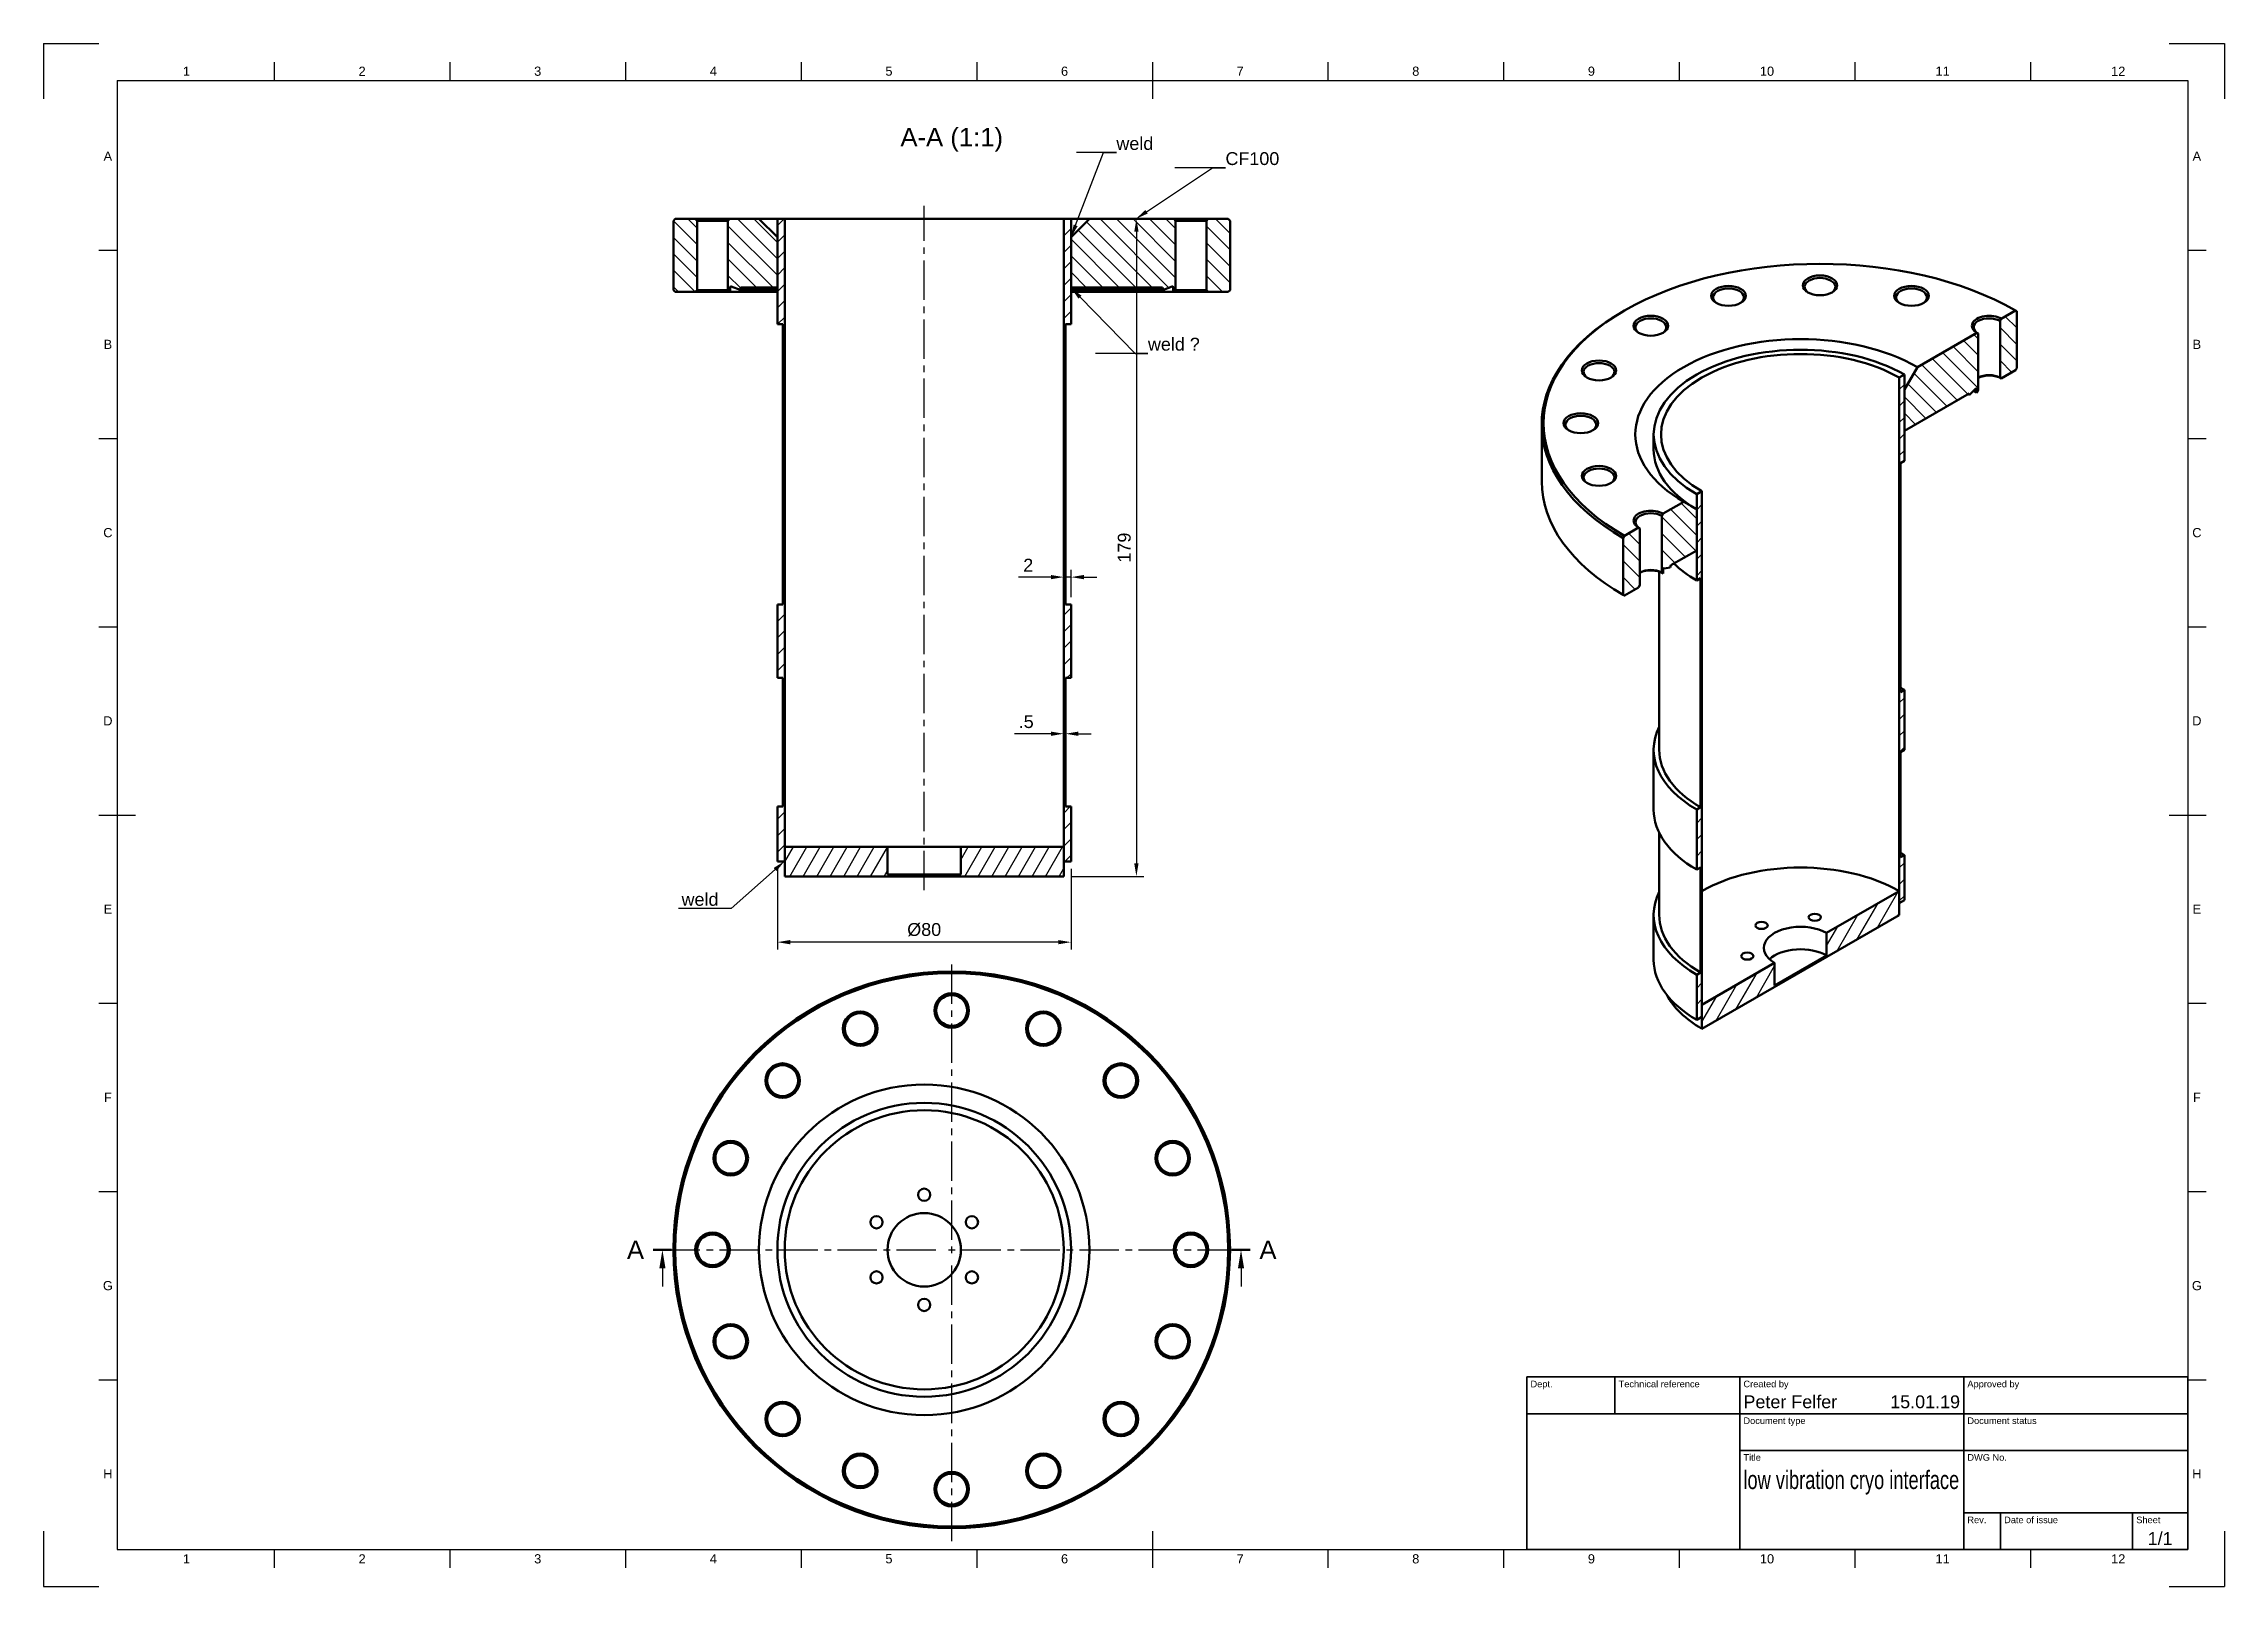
# Model space of a CAD drawing. Header units: millimetres. Extents: x 0 to 594, y 0 to 420.
import ezdxf
from ezdxf import colors
from ezdxf.entities.mleader import LeaderData, LeaderLine
from ezdxf.enums import TextEntityAlignment as Align
from ezdxf.math import Vec2, Vec3

# ---------------------------------------------------------------- set-up
doc = ezdxf.new("R2010")
doc.units = ezdxf.units.MM
doc.header["$LTSCALE"] = 0.75
doc.linetypes.add('CENTER2', pattern=[28.575, 19.05, -3.175, 3.175, -3.175])
for name, color, linetype, lineweight in [('Border', 7, 'Continuous', 25), ('FD_Dimensions', 7, 'Continuous', 25), ('Hatching', 7, 'Continuous', 25), ('Leaders', 7, 'Continuous', 25), ('Section Lines', 7, 'Continuous', 25), ('Smart Centers', 7, 'CENTER2', 25), ('TitleBlock', 7, 'Continuous', 35), ('View Labels', 7, 'Continuous', 25), ('Visible', 7, 'Continuous', 50), ('Visible Narrow', 7, 'Continuous', 25)]:
    doc.layers.add(name, color=color, linetype=linetype, lineweight=lineweight)
doc.styles.add('FusionTitle', font='')
doc.styles.get("Standard").update_dxf_attribs({"font": 'arial.ttf'})
doc.styles.get('FusionTitle').set_extended_font_data('Arial Unicode MS')
doc.dimstyles.new('Dim-ISO-25', dxfattribs={"dimtxt": 3.5, "dimasz": 3.5, "dimexe": 2, "dimexo": 2, "dimgap": 1.5, "dimtad": 1, "dimzin": 12, "dimdsep": 46, "dimtxsty": 'Standard', "dimcen": 0, "dimazin": 3, "dimtp": 0.1, "dimtm": 0.1, "dimtfac": 0.714, "dimtmove": 0, "dimatfit": 3, "dimfxl": 1, "dimtzin": 12, "dimarcsym": 0})

# ---------------------------------------------------------------- blocks, each defined once
blk = doc.blocks.new('ISO_TITLEBLOCK')
at = {"layer": 'TitleBlock'}
for p, q in [((0, 47), (-180, 47)), ((-180, 47), (-180, 0)), ((-156, 37), (-156, 47)), ((-122, 0), (-122, 47)), ((-61, 0), (-61, 47)), ((0, 0), (0, 47)), ((-180, 37), (0, 37)), ((-122, 27), (0, 27)), ((-61, 10), (0, 10)), ((-51, 0), (-51, 10)), ((-15, 0), (-15, 10)), ((-180, 0), (0, 0))]:
    blk.add_line(p, q, dxfattribs=at)
at = {"layer": 'TitleBlock', "style": 'FusionTitle'}
for s, p in [('Dept.', (-179, 46)), ('Technical reference', (-155, 46)), ('Created by', (-121, 46)), ('Approved by', (-60, 46)), ('Document type', (-121, 36)), ('Document status', (-60, 36)), ('Title', (-121, 26)), ('DWG No.', (-60, 26)), ('Rev.', (-60, 9)), ('Date of issue', (-50, 9)), ('Sheet', (-14, 9))]:
    blk.add_text(s, height=1.8, dxfattribs=at).set_placement(p, align=Align.TOP_LEFT)
for tag, p, height in [('DEPT', (-179, 38.5), 3.5), ('TECHNICAL_REFERENCE', (-155, 38.5), 3.5), ('CREATED_BY', (-121, 38.5), 3.5), ('APPROVED_BY', (-60, 38.5), 3.5), ('DOCUMENT_TYPE', (-121, 28.5), 3.5), ('DOCUMENT_STATUS', (-60, 28.5), 3.5), ('TITLE_1', (-121, 16.5), 5), ('TITLE_2', (-121, 9), 5), ('TITLE_3', (-121, 1.5), 5), ('DATE_OF_ISSUE', (-50, 1.5), 3.5)]:
    blk.add_attdef(tag, p, '', height=height, dxfattribs=at)
for tag, p in [('CREATED_DATE', (-62, 38.5)), ('APPROVED_DATE', (-1, 38.5))]:
    blk.add_attdef(tag, text='', height=3.5, dxfattribs=at).set_placement(p, align=Align.RIGHT)
for tag, height, p in [('DRAWING_NUMBER', 5, (-30.5, 16.6)), ('REV', 3.5, (-56, 3.1)), ('SHEET', 3.5, (-7.5, 3.1))]:
    blk.add_attdef(tag, text='', height=height, dxfattribs=at).set_placement(p, align=Align.MIDDLE)
blk = doc.blocks.new('*U5')
at = {"layer": 'Smart Centers', "color": 0, "ltscale": 0.75, "transparency": 16777216}
for p, q in [((0, 2.678906), (0, 79.3)), ((-79.3, 0), (-2.678906, 0)), ((2.678906, 0), (79.3, 0)), ((0, -79.3), (0, -2.678906))]:
    blk.add_line(p, q, dxfattribs=at)
at = {"layer": 'Smart Centers', "color": 0, "linetype": 'Continuous', "ltscale": 0.75, "transparency": 16777216}
for p, q in [((-0.892969, 0), (0.892969, 0)), ((0, -0.892969), (0, 0.892969))]:
    blk.add_line(p, q, dxfattribs=at)
blk = doc.blocks.new('ISO_A2_SHEET')
at = {"layer": 'Border'}
for p, q in [((0, 420), (15, 420)), ((0, 420), (0, 405)), ((579, 420), (594, 420)), ((594, 420), (594, 405)), ((20, 410), (584, 410)), ((20, 410), (20, 10)), ((62.8335, 415), (62.8335, 410)), ((110.6668, 415), (110.6668, 410)), ((158.5001, 415), (158.5001, 410)), ((206.3334, 415), (206.3334, 410)), ((254.1667, 415), (254.1667, 410)), ((302, 415), (302, 405)), ((349.8333, 415), (349.8333, 410)), ((397.6666, 415), (397.6666, 410)), ((445.4999, 415), (445.4999, 410)), ((493.3332, 415), (493.3332, 410)), ((541.1665, 415), (541.1665, 410)), ((584, 410), (584, 10)), ((15, 363.75), (20, 363.75)), ((584, 363.75), (589, 363.75)), ((15, 312.5), (20, 312.5)), ((584, 312.5), (589, 312.5)), ((15, 261.25), (20, 261.25)), ((584, 261.25), (589, 261.25)), ((15, 210), (25, 210)), ((579, 210), (589, 210)), ((15, 158.75), (20, 158.75)), ((584, 158.75), (589, 158.75)), ((15, 107.5), (20, 107.5)), ((584, 107.5), (589, 107.5)), ((15, 56.25), (20, 56.25)), ((584, 56.25), (589, 56.25)), ((0, 15), (0, 0)), ((302, 15), (302, 5)), ((594, 15), (594, 0)), ((20, 10), (584, 10)), ((62.8335, 10), (62.8335, 5)), ((110.6668, 10), (110.6668, 5)), ((158.5001, 10), (158.5001, 5)), ((206.3334, 10), (206.3334, 5)), ((254.1667, 10), (254.1667, 5)), ((349.8333, 10), (349.8333, 5)), ((397.6666, 10), (397.6666, 5)), ((445.4999, 10), (445.4999, 5)), ((493.3332, 10), (493.3332, 5)), ((541.1665, 10), (541.1665, 5)), ((0, 0), (15, 0)), ((579, 0), (594, 0))]:
    blk.add_line(p, q, dxfattribs=at)
at = {"layer": 'Border', "style": 'FusionTitle'}
for s, p in [('1', (38.91685, 412.5)), ('2', (86.75015, 412.5)), ('3', (134.58345, 412.5)), ('4', (182.41675, 412.5)), ('5', (230.25005, 412.5)), ('6', (278.08335, 412.5)), ('7', (325.91665, 412.5)), ('8', (373.74995, 412.5)), ('9', (421.58325, 412.5)), ('10', (469.41655, 412.5)), ('11', (517.24985, 412.5)), ('12', (565.08315, 412.5)), ('A', (17.5, 389.375)), ('A', (586.5, 389.375)), ('B', (17.5, 338.125)), ('B', (586.5, 338.125)), ('C', (17.5, 286.875)), ('C', (586.5, 286.875)), ('D', (17.5, 235.625)), ('D', (586.5, 235.625)), ('E', (17.5, 184.375)), ('E', (586.5, 184.375)), ('F', (17.5, 133.125)), ('F', (586.5, 133.125)), ('G', (17.5, 81.875)), ('G', (586.5, 81.875)), ('H', (17.5, 30.625)), ('H', (586.5, 30.625)), ('1', (38.91685, 7.5)), ('2', (86.75015, 7.5)), ('3', (134.58345, 7.5)), ('4', (182.41675, 7.5)), ('5', (230.25005, 7.5)), ('6', (278.08335, 7.5)), ('7', (325.91665, 7.5)), ('8', (373.74995, 7.5)), ('9', (421.58325, 7.5)), ('10', (469.41655, 7.5)), ('11', (517.24985, 7.5)), ('12', (565.08315, 7.5))]:
    blk.add_text(s, height=2.5, dxfattribs=at).set_placement(p, align=Align.MIDDLE)
blk = doc.blocks.new('*D13')
at = {"layer": 'Defpoints', "color": 0, "transparency": 16777216}
for p in [(199.855219, 197.299453), (279.855219, 197.299453), (199.855219, 175.378908)]:
    blk.add_point(p, dxfattribs=at)
at = {"layer": 'FD_Dimensions', "lineweight": -2, "transparency": 16777216}
for p, q in [((199.855219, 195.299453), (199.855219, 173.378908)), ((279.855219, 195.299453), (279.855219, 173.378908)), ((276.355219, 175.378908), (203.355219, 175.378908))]:
    blk.add_line(p, q, dxfattribs=at)
at = {"layer": 'FD_Dimensions', "transparency": 16777216}
for points in [[(203.355219, 175.962241), (203.355219, 174.795574), (199.855219, 175.378908)], [(276.355219, 175.962241), (276.355219, 174.795574), (279.855219, 175.378908)]]:
    blk.add_solid(points, dxfattribs=at)
at = {"layer": 'FD_Dimensions', "color": 0, "transparency": 16777216, "insert": (239.855219, 178.763799), "char_height": 3.5, "attachment_point": 5}
blk.add_mtext('%%C80', dxfattribs=at)
blk = doc.blocks.new('*D14')
at = {"layer": 'Defpoints', "color": 0, "transparency": 16777216}
for p in [(278.355219, 247.299453), (277.855219, 232.122213), (277.855219, 197.299453)]:
    blk.add_point(p, dxfattribs=at)
at = {"layer": 'FD_Dimensions', "color": 0, "lineweight": -2, "transparency": 16777216}
for p, q in [((278.355219, 245.299453), (278.355219, 230.122213)), ((274.355219, 232.122213), (264.417293, 232.122213)), ((277.855219, 199.299453), (277.855219, 234.122213)), ((278.355219, 232.122213), (277.855219, 232.122213)), ((281.855219, 232.122213), (285.355219, 232.122213))]:
    blk.add_line(p, q, dxfattribs=at)
at = {"layer": 'FD_Dimensions', "color": 0, "transparency": 16777216}
for points in [[(274.355219, 232.705546), (274.355219, 231.53888), (277.855219, 232.122213)], [(281.855219, 232.705546), (281.855219, 231.53888), (278.355219, 232.122213)]]:
    blk.add_solid(points, dxfattribs=at)
at = {"layer": 'FD_Dimensions', "color": 0, "transparency": 16777216, "insert": (267.636256, 235.402056), "char_height": 3.5, "attachment_point": 5}
blk.add_mtext('.5', dxfattribs=at)
blk = doc.blocks.new('*U9')
at = {"layer": 'Smart Centers', "color": 0, "ltscale": 0.75, "transparency": 16777216}
blk.add_line((0, -95.302619), (0, 91), dxfattribs=at)
blk = doc.blocks.new('*D15')
at = {"layer": 'Defpoints', "color": 0, "transparency": 16777216}
for p in [(277.855219, 274.758999), (277.855219, 274.287785), (279.855219, 267.299453)]:
    blk.add_point(p, dxfattribs=at)
at = {"layer": 'FD_Dimensions', "lineweight": -2, "transparency": 16777216}
for p, q in [((274.355219, 274.758999), (265.537006, 274.758999)), ((277.855219, 276.287785), (277.855219, 276.758999)), ((279.855219, 274.758999), (277.855219, 274.758999)), ((279.855219, 269.299453), (279.855219, 276.758999)), ((283.355219, 274.758999), (286.855219, 274.758999))]:
    blk.add_line(p, q, dxfattribs=at)
at = {"layer": 'FD_Dimensions', "transparency": 16777216}
for points in [[(274.355219, 275.342333), (274.355219, 274.175666), (277.855219, 274.758999)], [(283.355219, 275.342333), (283.355219, 274.175666), (279.855219, 274.758999)]]:
    blk.add_solid(points, dxfattribs=at)
at = {"layer": 'FD_Dimensions', "color": 0, "transparency": 16777216, "insert": (268.196112, 278.016162), "char_height": 3.5, "attachment_point": 5}
blk.add_mtext('2', dxfattribs=at)
blk = doc.blocks.new('*D16')
at = {"layer": 'Defpoints', "color": 0, "transparency": 16777216}
for p in [(322.655219, 372.299453), (277.855219, 193.299453), (297.654209, 193.299453)]:
    blk.add_point(p, dxfattribs=at)
at = {"layer": 'FD_Dimensions', "lineweight": -2, "transparency": 16777216}
for p, q in [((320.655219, 372.299453), (295.654209, 372.299453)), ((297.654209, 368.799453), (297.654209, 196.799453)), ((279.855219, 193.299453), (299.654209, 193.299453))]:
    blk.add_line(p, q, dxfattribs=at)
at = {"layer": 'FD_Dimensions', "transparency": 16777216}
for points in [[(297.070875, 368.799453), (298.237542, 368.799453), (297.654209, 372.299453)], [(297.070875, 196.799453), (298.237542, 196.799453), (297.654209, 193.299453)]]:
    blk.add_solid(points, dxfattribs=at)
at = {"layer": 'FD_Dimensions', "color": 0, "transparency": 16777216, "insert": (294.367203, 282.799453), "char_height": 3.5, "attachment_point": 5, "rotation": 90}
blk.add_mtext('179', dxfattribs=at)

msp = doc.modelspace()

# ---------------------------------------------------------------- hatches: boundary and pattern name
at = {"layer": 'Hatching'}
h = msp.add_hatch(dxfattribs=at)
h.set_pattern_fill('ANSI31', color=256, angle=270, style=0)
edge = h.paths.add_edge_path(flags=0)
edge.add_line((307.805, 352.399), (308.305, 352.899))
edge.add_line((308.305, 352.899), (308.305, 371.799))
edge.add_line((308.305, 371.799), (307.805, 372.299))
edge.add_line((307.805, 372.299), (284.855, 372.299))
edge.add_line((284.855, 372.299), (279.855, 367.299))
edge.add_line((279.855, 367.299), (279.855, 353.599))
edge.add_line((279.855, 353.599), (304.787, 353.599))
edge.add_line((304.787, 353.599), (305.005, 352.999))
edge.add_line((305.005, 352.999), (307.437, 353.884))
edge.add_ellipse((307.505, 353.697), major_axis=(-0.068, 0.188), ratio=1, start_angle=-110, end_angle=0, ccw=False)
edge.add_line((307.705, 353.697), (307.705, 352.399))
edge.add_line((307.705, 352.399), (307.805, 352.399))
edge = h.paths.add_edge_path(flags=0)
edge.add_line((186.405, 352.899), (186.905, 352.399))
edge.add_line((186.905, 352.399), (187.005, 352.399))
edge.add_line((187.005, 352.399), (187.005, 353.697))
edge.add_ellipse((187.205, 353.697), major_axis=(-0.2, 0), ratio=1, start_angle=-110, end_angle=0, ccw=False)
edge.add_line((187.274, 353.884), (189.705, 352.999))
edge.add_line((189.705, 352.999), (189.924, 353.599))
edge.add_line((189.924, 353.599), (199.855, 353.599))
edge.add_line((199.855, 353.599), (199.855, 367.299))
edge.add_line((199.855, 367.299), (194.855, 372.299))
edge.add_line((194.855, 372.299), (186.905, 372.299))
edge.add_line((186.905, 372.299), (186.405, 371.799))
edge.add_line((186.405, 371.799), (186.405, 352.899))
h.paths.add_polyline_path([(177.505, 352.399), (178.005, 352.899), (178.005, 371.799), (177.505, 372.299), (172.055, 372.299), (171.555, 371.799), (171.555, 352.899), (172.055, 352.399)], flags=0)
h.paths.add_polyline_path([(322.655, 352.399), (323.155, 352.899), (323.155, 371.799), (322.655, 372.299), (317.205, 372.299), (316.705, 371.799), (316.705, 352.899), (317.205, 352.399)], flags=0)
h = msp.add_hatch(dxfattribs=at)
h.set_pattern_fill('ANSI31', color=256, angle=360, style=0)
h.paths.add_polyline_path([(279.855, 197.299), (279.855, 212.299), (278.355, 212.299), (278.355, 247.299), (279.855, 247.299), (279.855, 267.299), (278.355, 267.299), (278.355, 343.599), (279.855, 343.599), (279.855, 353.599), (279.855, 367.299), (279.855, 372.299), (277.855, 372.299), (277.855, 201.299), (277.855, 197.299)], flags=0)
h.paths.add_polyline_path([(199.855, 212.299), (199.855, 197.299), (201.855, 197.299), (201.855, 201.299), (201.855, 372.299), (199.855, 372.299), (199.855, 367.299), (199.855, 353.599), (199.855, 343.599), (201.355, 343.599), (201.355, 267.299), (199.855, 267.299), (199.855, 247.299), (201.355, 247.299), (201.355, 212.299)], flags=0)
h = msp.add_hatch(dxfattribs=at)
h.set_pattern_fill('ANSI31', color=256, angle=270, style=0)
edge = h.paths.add_edge_path(flags=0)
edge.add_line((526.594, 325.017), (526.947, 325.629))
edge.add_line((526.947, 325.629), (526.947, 341.081))
edge.add_line((526.947, 341.081), (526.594, 341.286))
edge.add_line((526.594, 341.286), (510.366, 331.941))
edge.add_line((510.366, 331.941), (506.83, 325.817))
edge.add_line((506.83, 325.817), (506.83, 314.616))
edge.add_line((506.83, 314.616), (524.459, 324.769))
edge.add_line((524.459, 324.769), (524.614, 324.367))
edge.add_line((524.614, 324.367), (526.333, 326.081))
edge.add_ellipse((526.382, 325.955), major_axis=(0.1, 0.173), ratio=0.5780931, start_angle=0, end_angle=50.968086, ccw=False)
edge.add_ellipse((526.382, 325.955), major_axis=(0.1, 0.173), ratio=0.5780931, start_angle=329.871985, end_angle=360, ccw=False)
edge.add_line((526.523, 326.036), (526.523, 324.976))
edge.add_line((526.523, 324.976), (526.594, 325.017))
edge = h.paths.add_edge_path(flags=0)
edge.add_line((440.751, 275.992), (441.104, 275.787))
edge.add_line((441.104, 275.787), (441.175, 275.827))
edge.add_line((441.175, 275.827), (441.175, 276.888))
edge.add_ellipse((441.317, 276.969), major_axis=(0.1, 0.173), ratio=0.5780931, start_angle=15.013916, end_angle=149.871985, ccw=False)
edge.add_line((441.365, 277.151), (443.084, 277.417))
edge.add_line((443.084, 277.417), (443.239, 277.997))
edge.add_line((443.239, 277.997), (450.261, 282.041))
edge.add_line((450.261, 282.041), (450.261, 293.241))
edge.add_line((450.261, 293.241), (446.726, 295.293))
edge.add_line((446.726, 295.293), (441.104, 292.056))
edge.add_line((441.104, 292.056), (440.751, 291.443))
edge.add_line((440.751, 291.443), (440.751, 275.992))
h.paths.add_polyline_path([(434.458, 271.959), (434.811, 272.571), (434.811, 288.023), (434.458, 288.228), (430.604, 286.009), (430.25, 285.397), (430.25, 269.945), (430.604, 269.74)], flags=0)
h.paths.add_polyline_path([(537.094, 331.063), (537.448, 331.676), (537.448, 347.127), (537.094, 347.333), (533.24, 345.113), (532.887, 344.501), (532.887, 329.049), (533.24, 328.844)], flags=0)
h = msp.add_hatch(dxfattribs=at)
h.set_pattern_fill('ANSI31', color=256, angle=360, style=0)
h.paths.add_polyline_path([(506.83, 186.834), (506.83, 199.097), (505.769, 198.486), (505.769, 227.1), (506.83, 227.711), (506.83, 244.062), (505.769, 243.451), (505.769, 305.83), (506.83, 306.441), (506.83, 314.616), (506.83, 325.817), (506.83, 329.905), (505.416, 329.09), (505.416, 189.29), (505.416, 187.609), (505.416, 186.019)], flags=0)
h.paths.add_polyline_path([(450.261, 166.521), (450.261, 154.258), (451.676, 155.073), (451.676, 158.343), (451.676, 298.143), (450.261, 297.329), (450.261, 293.241), (450.261, 282.041), (450.261, 273.865), (451.322, 274.476), (451.322, 212.097), (450.261, 211.487), (450.261, 195.136), (451.322, 195.746), (451.322, 167.132)], flags=0)
h = msp.add_hatch(dxfattribs=at)
h.set_pattern_fill('ANSI31', color=256, angle=375, style=0)
h.paths.add_polyline_path([(201.855, 193.299), (277.855, 193.299), (277.855, 197.299), (277.855, 201.299), (249.855, 201.299), (249.855, 193.799), (229.855, 193.799), (229.855, 201.299), (201.855, 201.299), (201.855, 197.299)], flags=0)
h = msp.add_hatch(dxfattribs=at)
h.set_pattern_fill('ANSI31', color=256, angle=375, style=0)
h.paths.add_polyline_path([(451.676, 151.802), (505.416, 182.749), (505.416, 186.019), (505.416, 187.609), (505.416, 189.29), (485.617, 177.888), (485.617, 171.757), (471.475, 163.613), (471.475, 169.744), (451.676, 158.343), (451.676, 155.073)], flags=0)

# ---------------------------------------------------------------- linework, layer by layer
at = {"layer": 'Section Lines', "lineweight": 50}
for p, q in [((166.055, 91.626), (171.055, 91.626)), ((328.655, 91.626), (323.655, 91.626))]:
    msp.add_line(p, q, dxfattribs=at)
at = {"layer": 'Section Lines'}
for p, q in [((168.555, 86.626), (168.555, 81.626)), ((326.155, 86.626), (326.155, 81.626))]:
    msp.add_line(p, q, dxfattribs=at)
for points in [[(167.722, 86.626), (168.555, 91.626), (169.389, 86.626)], [(325.322, 86.626), (326.155, 91.626), (326.989, 86.626)]]:
    msp.add_solid(points, dxfattribs=at)
at = {"layer": 'Visible', "extrusion": (0, 0, -1)}
for p, q in [((172.055, 372.299), (171.555, 371.799)), ((171.555, 371.799), (171.555, 352.899)), ((177.505, 372.299), (172.055, 372.299)), ((177.505, 372.299), (186.905, 372.299)), ((178.005, 371.799), (177.505, 372.299)), ((186.405, 371.799), (178.005, 371.799)), ((178.005, 352.899), (178.005, 371.799)), ((186.905, 372.299), (186.405, 371.799)), ((186.405, 371.799), (186.405, 352.899)), ((194.855, 372.299), (186.905, 372.299)), ((199.855, 367.299), (194.855, 372.299)), ((199.855, 372.299), (194.855, 372.299)), ((199.855, 372.299), (199.855, 343.599)), ((201.855, 372.299), (199.855, 372.299)), ((201.855, 372.299), (277.855, 372.299)), ((201.855, 197.299), (201.855, 372.299)), ((277.855, 372.299), (277.855, 197.299)), ((279.855, 372.299), (277.855, 372.299)), ((279.855, 343.599), (279.855, 372.299)), ((284.855, 372.299), (279.855, 367.299)), ((284.855, 372.299), (279.855, 372.299)), ((307.805, 372.299), (284.855, 372.299)), ((307.805, 372.299), (317.205, 372.299)), ((308.305, 371.799), (307.805, 372.299)), ((316.705, 371.799), (308.305, 371.799)), ((308.305, 352.899), (308.305, 371.799)), ((317.205, 372.299), (316.705, 371.799)), ((316.705, 371.799), (316.705, 352.899)), ((322.655, 372.299), (317.205, 372.299)), ((323.155, 371.799), (322.655, 372.299)), ((323.155, 352.899), (323.155, 371.799)), ((199.855, 353.599), (199.855, 367.299)), ((279.855, 367.299), (279.855, 353.599)), ((171.555, 352.899), (172.055, 352.399)), ((172.055, 352.399), (177.505, 352.399)), ((177.505, 352.399), (178.005, 352.899)), ((186.905, 352.399), (177.505, 352.399)), ((178.005, 352.899), (186.405, 352.899)), ((186.405, 352.899), (186.905, 352.399)), ((186.905, 352.399), (187.005, 352.399)), ((187.005, 352.399), (187.005, 353.697)), ((187.005, 352.399), (199.855, 352.399)), ((187.274, 353.884), (189.705, 352.999)), ((189.705, 352.999), (189.924, 353.599)), ((189.705, 352.999), (199.855, 352.999)), ((189.924, 353.599), (199.855, 353.599)), ((279.855, 353.599), (304.787, 353.599)), ((279.855, 352.999), (305.005, 352.999)), ((279.855, 352.399), (307.705, 352.399)), ((304.787, 353.599), (305.005, 352.999)), ((305.005, 352.999), (307.437, 353.884)), ((307.705, 353.697), (307.705, 352.399)), ((307.705, 352.399), (307.805, 352.399)), ((307.805, 352.399), (308.305, 352.899)), ((317.205, 352.399), (307.805, 352.399)), ((308.305, 352.899), (316.705, 352.899)), ((316.705, 352.899), (317.205, 352.399)), ((317.205, 352.399), (322.655, 352.399)), ((322.655, 352.399), (323.155, 352.899)), ((199.855, 343.599), (201.355, 343.599)), ((201.355, 343.599), (201.355, 267.299)), ((278.355, 343.599), (279.855, 343.599)), ((278.355, 267.299), (278.355, 343.599)), ((199.855, 267.299), (199.855, 247.299)), ((201.355, 267.299), (199.855, 267.299)), ((279.855, 267.299), (278.355, 267.299)), ((279.855, 247.299), (279.855, 267.299)), ((199.855, 247.299), (201.355, 247.299)), ((201.355, 247.299), (201.355, 212.299)), ((278.355, 247.299), (279.855, 247.299)), ((278.355, 212.299), (278.355, 247.299)), ((201.355, 212.299), (199.855, 212.299)), ((199.855, 212.299), (199.855, 197.299)), ((279.855, 212.299), (278.355, 212.299)), ((279.855, 197.299), (279.855, 212.299)), ((199.855, 197.299), (201.855, 197.299)), ((201.855, 201.299), (201.855, 193.299)), ((229.855, 201.299), (201.855, 201.299)), ((229.855, 193.799), (229.855, 201.299)), ((229.855, 201.299), (249.855, 201.299)), ((249.855, 201.299), (249.855, 193.799)), ((277.855, 201.299), (249.855, 201.299)), ((277.855, 193.299), (277.855, 201.299)), ((277.855, 197.299), (279.855, 197.299)), ((201.855, 193.299), (277.855, 193.299)), ((249.855, 193.799), (229.855, 193.799))]:
    msp.add_line(p, q, dxfattribs=at)
at = {"layer": 'Visible', "extrusion": (-0.707107, 0.407196, -0.578093)}
for p, q in [((430.399, 347.214), (430.044, 347.008)), ((533.24, 345.113), (532.887, 344.501)), ((537.094, 347.333), (533.24, 345.113)), ((537.448, 347.127), (537.094, 347.333)), ((537.448, 331.676), (537.448, 347.127)), ((526.594, 341.286), (510.366, 331.941)), ((526.947, 341.081), (526.594, 341.286)), ((526.947, 325.629), (526.947, 341.081)), ((532.887, 344.501), (532.887, 329.049)), ((506.83, 329.905), (505.416, 329.09)), ((505.416, 329.09), (505.416, 186.019)), ((510.366, 331.941), (506.83, 325.817)), ((506.83, 306.441), (506.83, 329.905)), ((532.887, 329.049), (533.24, 328.844)), ((533.24, 328.844), (537.094, 331.063)), ((537.094, 331.063), (537.448, 331.676)), ((506.83, 325.817), (506.83, 314.616)), ((506.83, 314.616), (524.459, 324.769)), ((524.459, 324.769), (524.614, 324.367)), ((524.614, 324.367), (526.333, 326.081)), ((526.523, 326.036), (526.523, 324.976)), ((526.523, 324.976), (526.594, 325.017)), ((526.594, 325.017), (526.947, 325.629)), ((408.049, 316.262), (408.049, 300.81)), ((438.546, 313.617), (438.546, 309.529)), ((505.769, 305.83), (506.83, 306.441)), ((505.769, 243.451), (505.769, 305.83)), ((451.676, 298.143), (450.261, 297.329)), ((450.261, 297.329), (450.261, 273.865)), ((451.676, 155.073), (451.676, 298.143)), ((441.104, 292.056), (440.751, 291.443)), ((440.751, 291.443), (440.751, 275.992)), ((446.726, 295.293), (441.104, 292.056)), ((450.261, 293.241), (446.726, 295.293)), ((450.261, 282.041), (450.261, 293.241)), ((430.604, 286.009), (430.25, 285.397)), ((430.25, 285.397), (430.25, 269.945)), ((434.458, 288.228), (430.604, 286.009)), ((434.811, 288.023), (434.458, 288.228)), ((434.811, 272.571), (434.811, 288.023)), ((443.239, 277.997), (450.261, 282.041)), ((440.046, 276.244), (440.046, 227.774)), ((440.751, 275.992), (441.104, 275.787)), ((441.104, 275.787), (441.175, 275.827)), ((441.175, 275.827), (441.175, 276.888)), ((441.365, 277.151), (443.084, 277.417)), ((443.084, 277.417), (443.239, 277.997)), ((450.261, 273.865), (451.322, 274.476)), ((451.322, 274.476), (451.322, 212.097)), ((430.399, 269.858), (430.044, 270.064)), ((430.25, 269.945), (430.604, 269.74)), ((430.604, 269.74), (434.458, 271.959)), ((434.458, 271.959), (434.811, 272.571)), ((506.83, 244.062), (505.769, 243.451)), ((506.83, 227.711), (506.83, 244.062)), ((438.546, 227.774), (438.546, 211.423)), ((505.769, 227.1), (506.83, 227.711)), ((505.769, 198.486), (505.769, 227.1)), ((451.322, 212.097), (450.261, 211.487)), ((450.261, 211.487), (450.261, 195.136)), ((440.046, 205.175), (440.046, 182.809)), ((506.83, 199.097), (505.769, 198.486)), ((506.83, 186.834), (506.83, 199.097)), ((450.261, 195.136), (451.322, 195.746)), ((451.322, 195.746), (451.322, 167.132)), ((505.416, 189.29), (485.617, 177.888)), ((505.416, 182.749), (505.416, 189.29)), ((505.416, 186.019), (506.83, 186.834)), ((438.546, 182.809), (438.546, 170.546)), ((451.676, 151.802), (505.416, 182.749)), ((485.617, 177.888), (485.617, 171.757)), ((451.322, 167.132), (450.261, 166.521)), ((450.261, 166.521), (450.261, 154.258)), ((471.475, 169.744), (451.676, 158.343)), ((485.617, 171.757), (471.475, 163.613)), ((471.475, 163.613), (471.475, 169.744)), ((450.261, 154.258), (451.676, 155.073)), ((451.676, 158.343), (451.676, 151.802))]:
    msp.add_line(p, q, dxfattribs=at)
at = {"layer": 'Visible', "extrusion": (-4e-16, 0, -1)}
for centre, radius in [((-247.355, 91.626), 75.8), ((-247.355, 156.776), 4.7), ((-222.423, 151.817), 4.7), ((-272.287, 151.817), 4.7), ((-201.287, 137.694), 4.7), ((-293.423, 137.694), 4.7), ((-239.855, 91.626), 38), ((-187.164, 116.558), 4.7), ((-307.546, 116.558), 4.7), ((-239.855, 106.626), 1.666), ((-239.855, 91.626), 10), ((-182.205, 91.626), 4.7), ((-226.865, 99.126), 1.666), ((-252.846, 99.126), 1.666), ((-312.505, 91.626), 4.7), ((-226.865, 84.126), 1.666), ((-252.846, 84.126), 1.666), ((-239.855, 76.626), 1.666), ((-187.164, 66.694), 4.7), ((-307.546, 66.694), 4.7), ((-201.287, 45.558), 4.7), ((-293.423, 45.558), 4.7), ((-222.423, 31.435), 4.7), ((-272.287, 31.435), 4.7), ((-247.355, 26.476), 4.7)]:
    msp.add_circle(centre, radius, dxfattribs=at)
at = {"layer": 'Visible'}
for centre, radius in [((247.355, 91.626), 75.3), ((247.355, 156.776), 4.2), ((222.423, 151.817), 4.2), ((272.287, 151.817), 4.2), ((239.855, 91.626), 45), ((201.287, 137.694), 4.2), ((293.423, 137.694), 4.2), ((239.855, 91.626), 40), ((187.164, 116.558), 4.2), ((307.546, 116.558), 4.2), ((182.205, 91.626), 4.2), ((312.505, 91.626), 4.2), ((187.164, 66.694), 4.2), ((307.546, 66.694), 4.2), ((201.287, 45.558), 4.2), ((293.423, 45.558), 4.2), ((222.423, 31.435), 4.2), ((247.355, 26.476), 4.2), ((272.287, 31.435), 4.2)]:
    msp.add_circle(centre, radius, dxfattribs=at)
at = {"layer": 'Visible', "extrusion": (0, 0, -1)}
for centre, start, end in [((-187.205, 353.697), 0, 110), ((-307.505, 353.697), 70, 180)]:
    msp.add_arc(centre, 0.2, start, end, dxfattribs=at)
at = {"layer": 'Visible'}
for centre, major_axis, start_param, end_param in [((483.849, 316.671), (75.3, 0), 0.7853982, 3.9269908), ((483.849, 353.779), (4.2, 0), -0.723216, 3.8648086), ((458.917, 350.924), (4.2, 0), -0.723216, 3.8648086), ((508.781, 350.924), (4.2, 0), -0.723216, 3.8648086), ((437.781, 342.791), (-4.2, 0), 2.4183767, 7.0064013), ((529.917, 342.791), (-4.2, 0), 3.9269908, 7.0608636), ((478.546, 313.617), (45, 0), 0.7853982, 3.9269908), ((478.546, 313.617), (40, 0), 0.7853982, 3.9269908), ((423.658, 330.619), (4.2, 0), -0.723216, 3.8648086), ((529.917, 326.93), (4.7, 0), 0.7853982, 2.2547762), ((418.699, 316.262), (-4.2, 0), 2.4183767, 7.0064013), ((423.658, 301.905), (-4.2, 0), 2.4183767, 7.0064013), ((483.849, 300.81), (75.8, 0), 3.1415927, 3.9269908), ((437.781, 289.733), (4.2, 0), 0.7853982, 3.9192709), ((437.781, 273.873), (-4.7, 0), 3.9269908, 5.3963688), ((478.546, 173.816), (38, 0), 0.7853982, 2.3561945)]:
    msp.add_ellipse(centre, major_axis=major_axis, ratio=0.5758617, start_param=start_param, end_param=end_param, dxfattribs=at)
at = {"layer": 'Visible', "extrusion": (-2e-16, 1e-16, -1)}
for centre, major_axis, start_param, end_param in [((483.849, 354.188), (4.7, 0), 3.1415927, 9.424778), ((529.917, 343.2), (-4.7, 0), -0.7853982, 2.3561945), ((437.781, 290.142), (-4.7, 0), -0.7853982, 2.3561945)]:
    msp.add_ellipse(centre, major_axis=major_axis, ratio=0.5758617, start_param=start_param, end_param=end_param, dxfattribs=at)
at = {"layer": 'Visible', "extrusion": (1e-16, 0, -1)}
for centre, major_axis, start_param, end_param in [((458.917, 351.332), (4.7, 0), 3.1415927, 9.424778), ((478.546, 313.617), (38, 0), 2.3561945, 5.4977871)]:
    msp.add_ellipse(centre, major_axis=major_axis, ratio=0.5758617, start_param=start_param, end_param=end_param, dxfattribs=at)
at = {"layer": 'Visible', "extrusion": (-1e-16, -1e-16, -1)}
for centre, major_axis, start_param, end_param in [((508.781, 351.332), (4.7, 0), 3.1415927, 9.424778), ((423.658, 331.028), (4.7, 0), 3.1415927, 9.424778), ((529.917, 327.339), (-4.2, 0), 0.7853982, 2.3561945), ((483.849, 300.402), (-60.35, 0), 2.3369608, 2.3561945), ((478.546, 182.809), (40, 0), -0.8222283, -0.7853982)]:
    msp.add_ellipse(centre, major_axis=major_axis, ratio=0.5758617, start_param=start_param, end_param=end_param, dxfattribs=at)
at = {"layer": 'Visible', "extrusion": (0, -1e-16, -1)}
for centre, major_axis, ratio, start_param, end_param in [((483.849, 316.262), (75.8, 0), 0.5758617, 2.3561945, 3.9231383), ((526.382, 325.955), (0.1, 0.173), 0.5780931, -1.1325303, 0.7873319), ((478.546, 309.529), (-40, 0), 0.5758617, -0.7776783, 0), ((441.317, 276.969), (0.1, 0.173), 0.5780931, 3.9289245, 5.8487867), ((478.546, 290.153), (-40, 0), 0.5758617, -0.7853982, -0.5317173)]:
    msp.add_ellipse(centre, major_axis=major_axis, ratio=ratio, start_param=start_param, end_param=end_param, dxfattribs=at)
at = {"layer": 'Visible', "extrusion": (1e-16, 0, -1)}
msp.add_ellipse((437.781, 343.2), major_axis=(-4.7, 0), ratio=0.5758617, dxfattribs=at)
at = {"layer": 'Visible', "extrusion": (0, 1e-16, -1)}
for centre, major_axis, start_param, end_param in [((483.849, 300.892), (57.65, 0), -0.7958463, -0.7853982), ((437.781, 274.282), (-4.2, 0), 0.7853982, 2.3561945)]:
    msp.add_ellipse(centre, major_axis=major_axis, ratio=0.5758617, start_param=start_param, end_param=end_param, dxfattribs=at)
at = {"layer": 'Visible', "extrusion": (-1e-16, -1e-16, -1)}
msp.add_ellipse((418.699, 316.671), major_axis=(-4.7, 0), ratio=0.5758617, dxfattribs=at)
at = {"layer": 'Visible', "extrusion": (-2e-16, 0, -1)}
msp.add_ellipse((423.658, 302.313), major_axis=(-4.7, 0), ratio=0.5758617, dxfattribs=at)
at = {"layer": 'Visible', "extrusion": (-1e-16, 0, -1)}
for centre, major_axis, start_param, end_param in [((483.849, 300.402), (75.3, 0), 2.3561945, 2.360047), ((478.546, 227.774), (-38.5, 0), -0.7853982, 0), ((478.546, 182.809), (-38.5, 0), -0.7853982, 0)]:
    msp.add_ellipse(centre, major_axis=major_axis, ratio=0.5758617, start_param=start_param, end_param=end_param, dxfattribs=at)
at = {"layer": 'Visible', "extrusion": (0, 0, -1)}
for centre, major_axis, start_param, end_param in [((478.546, 227.774), (40, 0), -0.8222283, -0.7853982), ((478.546, 167.685), (10, 0), 3.7030083, 5.4977871)]:
    msp.add_ellipse(centre, major_axis=major_axis, ratio=0.5758617, start_param=start_param, end_param=end_param, dxfattribs=at)
at = {"layer": 'Visible', "extrusion": (1e-16, -2e-16, -1)}
for centre, major_axis, start_param, end_param in [((478.546, 227.774), (-40, 0), -0.7853982, 0.2747244), ((478.546, 182.809), (40, 0), 2.3561945, 3.4163171), ((478.546, 173.816), (-10, 0), -0.7853982, 2.3561945)]:
    msp.add_ellipse(centre, major_axis=major_axis, ratio=0.5758617, start_param=start_param, end_param=end_param, dxfattribs=at)
at = {"layer": 'Visible', "extrusion": (1e-16, 3e-16, -1)}
for centre in [(478.546, 211.423), (478.546, 170.546)]:
    msp.add_ellipse(centre, major_axis=(-40, 0), ratio=0.5758617, start_param=-0.7853982, end_param=0, dxfattribs=at)
at = {"layer": 'Visible', "extrusion": (1e-16, 1e-16, -1)}
for centre in [(467.939, 179.924), (482.428, 182.16)]:
    msp.add_ellipse(centre, major_axis=(-1.666, 0), ratio=0.5758617, dxfattribs=at)
at = {"layer": 'Visible', "extrusion": (-3e-16, 0, -1)}
msp.add_ellipse((464.057, 171.581), major_axis=(-1.666, 0), ratio=0.5758617, dxfattribs=at)
at = {"layer": 'Visible', "extrusion": (-1e-16, -2e-16, -1)}
msp.add_ellipse((478.546, 167.276), major_axis=(-38, 0), ratio=0.5758617, start_param=-0.7853982, end_param=-0.2908181, dxfattribs=at)
at = {"layer": 'Visible Narrow'}
msp.add_ellipse((483.849, 301.462), major_axis=(60.35, 0), ratio=0.5758617, start_param=0.7853982, end_param=0.788725, dxfattribs=at)

# ---------------------------------------------------------------- block references
at = {"layer": 'Border'}
msp.add_blockref('ISO_A2_SHEET', (0, 0), dxfattribs=at)
at = {"layer": 'Smart Centers', "ltscale": 0.75}
for name, p in [('*U9', (239.855, 284.799)), ('*U5', (247.355, 91.626))]:
    msp.add_blockref(name, p, dxfattribs=at)
at = {"layer": 'TitleBlock'}
ref = msp.add_blockref('ISO_TITLEBLOCK', (584, 10), dxfattribs=at)
ref.add_attrib('CREATED_DATE', '15.01.19', dxfattribs={"height": 3.5, "style": 'FusionTitle'}).set_placement((522, 48.5), align=Align.RIGHT)
ref.add_attrib('SHEET', '1/1', dxfattribs={"height": 3.5, "style": 'FusionTitle'}).set_placement((576.5, 13.1), align=Align.MIDDLE)
ref.add_attrib('TITLE_1', 'low vibration cryo interface', (463, 26.5), dxfattribs={"height": 5, "style": 'FusionTitle', "width": 0.710783})
ref.add_attrib('CREATED_BY', 'Peter Felfer', (463, 48.5), dxfattribs={"height": 3.5, "style": 'FusionTitle'})

# ---------------------------------------------------------------- texts
at = {"layer": 'Section Lines', "char_height": 5, "attachment_point": 5}
for insert in [(161.221, 91.626), (333.49, 91.626)]:
    msp.add_mtext('A', dxfattribs=dict(at, insert=insert))
at = {"layer": 'View Labels', "insert": (247.355, 390.549), "char_height": 5, "width": 30.21487, "attachment_point": 8}
msp.add_mtext('A-A (1:1)', dxfattribs=at)

# ---------------------------------------------------------------- dimensions: what is measured, and where the dimension line sits
at = {"layer": 'FD_Dimensions'}
for base, p1, p2, angle, override, picture, middle in [((297.654, 193.299), (322.655, 372.299), (277.855, 193.299), 90, {"dimlfac": 1, "dimclrd": 256, "dimclre": 256}, '*D16', (294.367, 282.799)), ((277.855, 274.759), (279.855, 267.299), (277.855, 274.288), 180, {"dimlfac": 1, "dimclrd": 256, "dimclre": 256}, '*D15', (268.196, 278.016)), ((277.855, 232.122), (278.355, 247.299), (277.855, 197.299), 180, {"dimlfac": 1}, '*D14', (267.636, 235.402))]:
    dim = msp.add_linear_dim(base=base, p1=p1, p2=p2, angle=angle, dimstyle='Dim-ISO-25', override=override, dxfattribs=at)
    dim.commit()
    dim.dimension.update_dxf_attribs({"geometry": picture, "text_midpoint": middle})
dim = msp.add_linear_dim(base=(199.855, 175.379), p1=(279.855, 197.299), p2=(199.855, 197.299), text='%%C<>', dimstyle='Dim-ISO-25', override={"dimlfac": 1, "dimclrd": 256, "dimclre": 256}, dxfattribs=at)
dim.commit()
dim.dimension.update_dxf_attribs({"geometry": '*D13', "text_midpoint": (239.855, 178.764)})

# ---------------------------------------------------------------- leaders
at = {"layer": 'Leaders'}
ml = msp.add_multileader_mtext('Standard', dxfattribs=at)
ml.set_content('weld', color=256)
ml.set_leader_properties()
ml.build(insert=Vec2(0, 0))
ml.multileader.update_dxf_attribs({"text_left_attachment_type": 5, "text_right_attachment_type": 5, "dogleg_length": 3.5, "arrow_head_size": 3.5})
ctx = ml.context
ctx.base_point, ctx.char_height, ctx.arrow_head_size, ctx.landing_gap_size, ctx.plane_origin = Vec3(292.204, 390.367), 3.5, 3.5, 0, Vec3(279.855, 367.273)
ctx.left_attachment, ctx.right_attachment = 5, 5
notes = []
notes.append((ctx, [(0, (1, 1, 0), (288.704, 390.367), (1, 0), 3.5, [(0, [(279.855, 367.273)], 0, [])])]))
ctx.mtext.insert, ctx.mtext.flow_direction = Vec3(292.204, 394.567), 5
ml = msp.add_multileader_mtext('Standard', dxfattribs=at)
ml.set_content('CF100', color=256)
ml.set_leader_properties()
ml.build(insert=Vec2(0, 0))
ml.multileader.update_dxf_attribs({"text_left_attachment_type": 5, "text_right_attachment_type": 5, "dogleg_length": 3.5, "arrow_head_size": 3.5})
ctx = ml.context
ctx.base_point, ctx.char_height, ctx.arrow_head_size, ctx.landing_gap_size, ctx.plane_origin = Vec3(321.91, 386.193), 3.5, 3.5, 0, Vec3(300.224, 372.299)
ctx.left_attachment, ctx.right_attachment = 5, 5
notes.append((ctx, [(0, (1, 1, 0), (318.41, 386.193), (1, 0), 3.5, [(0, [(297.516, 372.299)], 0, [])])]))
ctx.mtext.insert, ctx.mtext.flow_direction = Vec3(321.91, 390.452), 5
ml = msp.add_multileader_mtext('Standard', dxfattribs=at)
ml.set_content('weld ?', color=256)
ml.set_leader_properties()
ml.build(insert=Vec2(0, 0))
ml.multileader.update_dxf_attribs({"text_left_attachment_type": 5, "text_right_attachment_type": 5, "dogleg_length": 3.5, "arrow_head_size": 3.5})
ctx = ml.context
ctx.base_point, ctx.char_height, ctx.arrow_head_size, ctx.landing_gap_size, ctx.plane_origin = Vec3(300.791, 335.662), 3.5, 3.5, 0, Vec3(279.855, 353.48)
ctx.left_attachment, ctx.right_attachment = 5, 5
notes.append((ctx, [(0, (1, 1, 0), (297.291, 335.662), (1, 0), 3.5, [(0, [(279.855, 353.48)], 0, [])])]))
ctx.mtext.insert, ctx.mtext.flow_direction = Vec3(300.791, 339.922), 5
ml = msp.add_multileader_mtext('Standard', dxfattribs=at)
ml.set_content('weld', color=256)
ml.set_leader_properties()
ml.build(insert=Vec2(0, 0))
ml.multileader.update_dxf_attribs({"text_left_attachment_type": 5, "text_right_attachment_type": 5, "dogleg_length": 3.5, "arrow_head_size": 3.5})
ctx = ml.context
ctx.base_point, ctx.char_height, ctx.arrow_head_size, ctx.landing_gap_size, ctx.plane_origin = Vec3(174.122, 184.585), 3.5, 3.5, 0, Vec3(201.768, 197.299)
ctx.left_attachment, ctx.right_attachment, ctx.text_align_type = 5, 5, 2
notes.append((ctx, [(0, (1, 1, 0), (187.311, 184.585), (-1, 0), 3.5, [(0, [(201.855, 197.471)], 0, [])])]))
ctx.mtext.insert, ctx.mtext.alignment, ctx.mtext.flow_direction = Vec3(183.811, 188.785), 3, 5
for ctx, leaders in notes:
    for number, flags, end, landing, length, lines in leaders:
        leader = LeaderData()
        leader.index, (leader.has_last_leader_line, leader.has_dogleg_vector, leader.attachment_direction) = number, flags
        leader.last_leader_point, leader.dogleg_vector, leader.dogleg_length = Vec3(end), Vec3(landing), length
        for number, points, colour, breaks in lines:
            line = LeaderLine()
            line.index, line.vertices, line.color, line.breaks = number, Vec3.list(points), colors.encode_raw_color(colour), breaks
            leader.lines.append(line)
        ctx.leaders.append(leader)

doc.saveas('drawing.dxf')
